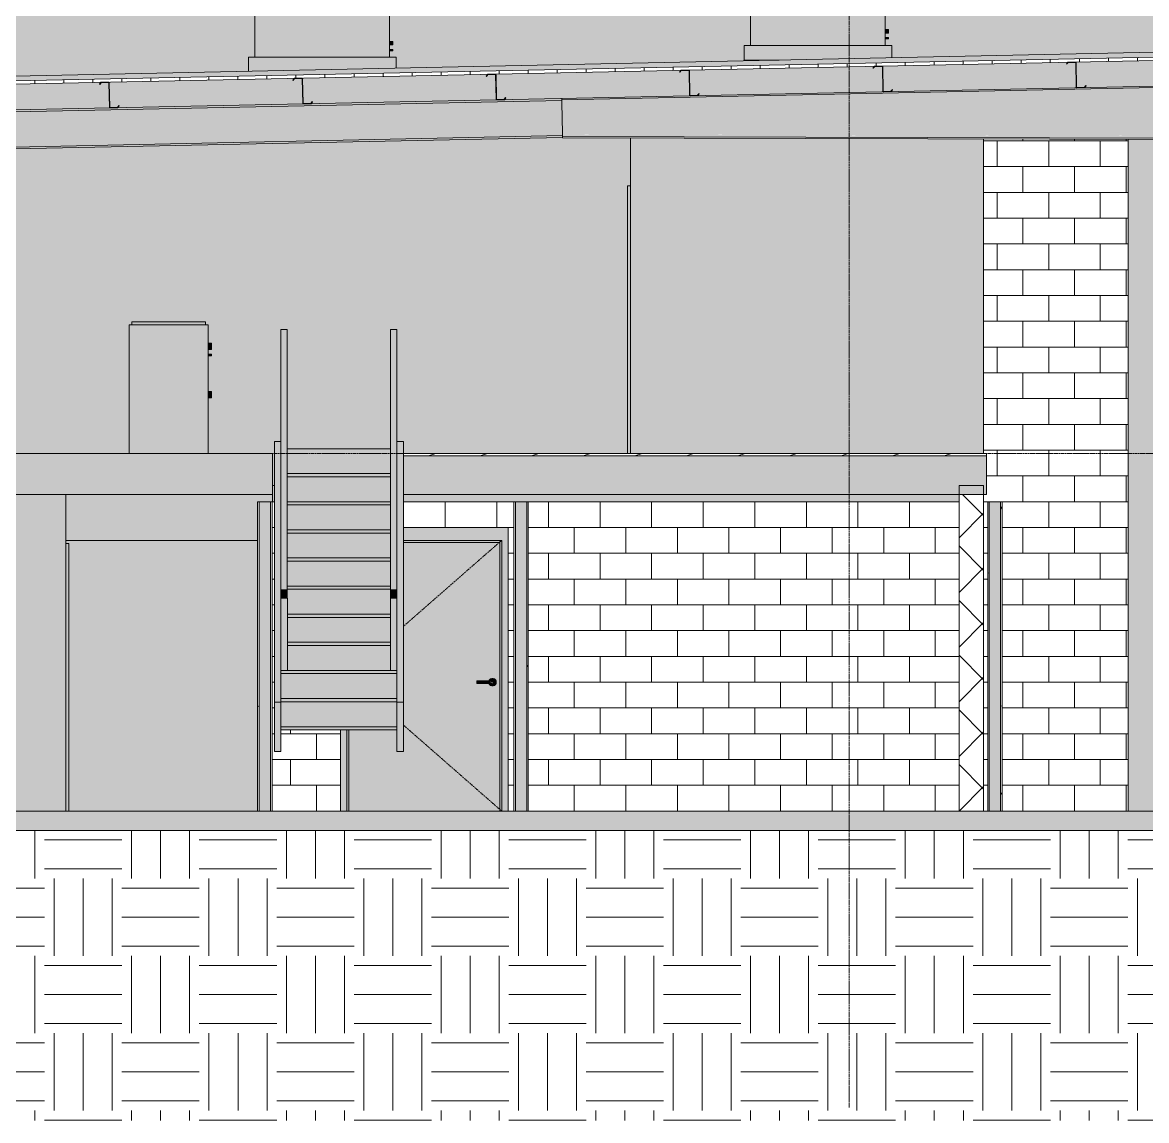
# Model space of a CAD drawing. Header units: inches. Extents: x 1352 to 6578, y -201 to 490.
# Drawn here: x 5283.8 to 5632.5, y -96 to 244.7 of the extents above; entities that cross this region are included whole.
import ezdxf

# ---------------------------------------------------------------- set-up
doc = ezdxf.new("R2010")
doc.units = ezdxf.units.IN
doc.header["$MEASUREMENT"] = 0
doc.linetypes.add('Dash 1_16_', pattern=[0.125, 0.0625, -0.0625])
doc.linetypes.add('Grid Line 1_2_', pattern=[0.875, 0.5, -0.125, 0.125, -0.125])
for name, color, linetype, lineweight in [('A-DOOR', 31, 'Continuous', 13), ('A-DOOR-FRAM', 31, 'Continuous', 13), ('A-FLOR', 192, 'Continuous', 9), ('A-FLOR-HRAL', 11, 'Continuous', 9), ('A-FLOR-LEVL', 51, 'Continuous', 9), ('A-FLOR-MCUT', 51, 'Continuous', 9), ('A-FLOR-PATT', 8, 'Continuous', 9), ('A-ROOF', 132, 'Continuous', 13), ('A-ROOF-PATT', 132, 'Continuous', 9), ('A-WALL', 113, 'Continuous', 13), ('A-WALL-PATT', 111, 'Continuous', 13), ('C-BLDG-PADS', 91, 'Continuous', 13), ('C-TOPO', 7, 'Continuous', 9), ('I-WALL', 2, 'Continuous', 13), ('M-EQPM', 50, 'Continuous', 9), ('S-BEAM', 12, 'Continuous', 13), ('S-GRID', 1, 'Continuous', 9), ('S-STRS', 31, 'Continuous', 9)]:
    doc.layers.add(name, color=color, linetype=linetype, lineweight=lineweight)
pattern_1 = [(0, (5530.637, 126), (30.72, 7.68), [1.267, -21.773, 1.267, -21.773, -122.88]), (0, (5530.637, 126), (30.72, 7.68), [-46.08, 1.267, -44.813, 1.267, -21.773, -53.76]), (0, (5530.637, 126), (30.72, 7.68), [-115.2, 1.267, -14.093, 1.267, -37.133]), (120, (5542.157, 129.84), (-22.01108, 22.7643), [1.267, -21.773, 1.267, -21.773, -122.88]), (120, (5542.157, 129.84), (-22.01108, 22.7643), [-46.08, 1.267, -44.813, 1.267, -21.773, -53.76]), (120, (5542.157, 129.84), (-22.01108, 22.7643), [-115.2, 1.267, -14.093, 1.267, -37.133]), (240, (5545.997, 145.2), (-8.70892, -30.4443), [1.267, -21.773, 1.267, -21.773, -122.88]), (240, (5545.997, 145.2), (-8.70892, -30.4443), [-46.08, 1.267, -44.813, 1.267, -21.773, -53.76]), (240, (5545.997, 145.2), (-8.70892, -30.4443), [-115.2, 1.267, -14.093, 1.267, -37.133])]

# ---------------------------------------------------------------- blocks, each defined once
blk = doc.blocks.new('Door-Passage-Single-Flush - 48_ x 84_-1396083-BUILDING SECTION - NORTH_SOUTH - LOOKING EAST AT MEZZANINE')
at = {"layer": 'A-DOOR', "lineweight": 9}
h = blk.add_hatch(color=254, dxfattribs=at)
h.paths.add_polyline_path([(-11189.77, 0), (-11189.77, 83.38), (-11219.65, 83.38), (-11219.65, 18.52), (-11221.65, 18.52), (-11221.65, 25.18), (-11236.52, 25.18), (-11236.52, 0), (-11206.83, 0)], flags=0)
h.paths.add_polyline_path([(-11192, 38.82), (-11192.35, 38.88), (-11192.59, 38.98), (-11192.9, 39.25), (-11193.02, 39.41), (-11193.13, 39.61), (-11196.82, 39.62), (-11196.82, 40.39), (-11193.1, 40.39), (-11193.02, 40.59), (-11192.84, 40.84), (-11192.59, 41.02), (-11192.31, 41.14), (-11192, 41.18), (-11191.69, 41.14), (-11191.41, 41.02), (-11191.16, 40.84), (-11190.98, 40.59), (-11190.86, 40.31), (-11190.82, 40), (-11190.86, 39.69), (-11190.98, 39.41), (-11191.16, 39.16), (-11191.41, 38.98), (-11191.69, 38.86)], flags=0)
for points in [[(-11192.69, 40), (-11192.7, 40.39), (-11196.82, 40.38), (-11196.82, 40), (-11193.18, 40)], [(-11193.17, 39.61), (-11192.69, 39.62), (-11192.69, 40), (-11196.82, 40), (-11196.82, 39.61), (-11193.18, 39.61)]]:
    blk.add_hatch(color=254, dxfattribs=at).paths.add_polyline_path(points, flags=0)
h = blk.add_hatch(color=254, dxfattribs=at)
h.paths.add_polyline_path([(-11192, 38.82), (-11191.69, 38.86), (-11191.41, 38.98), (-11191.1, 39.25), (-11190.98, 39.41), (-11190.86, 39.69), (-11190.82, 40), (-11190.86, 40.31), (-11190.98, 40.59), (-11191.16, 40.84), (-11191.41, 41.02), (-11191.69, 41.14), (-11192, 41.18), (-11192.35, 41.12), (-11192.59, 41.02), (-11192.84, 40.84), (-11193.02, 40.59), (-11193.09, 40.39), (-11192.62, 40.38), (-11192.35, 40.38), (-11192, 40.36), (-11191.8, 40.26), (-11191.76, 40.2), (-11191.76, 39.8), (-11191.93, 39.65), (-11192.11, 39.61), (-11192.44, 39.65), (-11192.88, 39.61), (-11193.1, 39.61), (-11193.02, 39.41), (-11192.84, 39.16), (-11192.59, 38.98), (-11192.31, 38.86)], flags=0)
h.paths.add_polyline_path([(-11192.69, 39.8), (-11192.63, 40), (-11192.69, 40.1), (-11192.69, 39.9)], flags=0)
h = blk.add_hatch(color=254, dxfattribs=at)
h.paths.add_polyline_path([(-11192.32, 40), (-11191.74, 40), (-11191.8, 40.26), (-11191.93, 40.35), (-11192.11, 40.39), (-11192.44, 40.35), (-11192.64, 40.34), (-11192.35, 40.03)], flags=0)
h.paths.add_polyline_path([(-11192.32, 40), (-11192.69, 40.34), (-11192.66, 40.1), (-11192.63, 40), (-11192.35, 40)], flags=0)
h = blk.add_hatch(color=254, dxfattribs=at)
h.paths.add_polyline_path([(-11192.1, 39.61), (-11191.8, 39.74), (-11191.75, 39.88), (-11191.77, 40), (-11192.35, 39.97), (-11192.62, 39.62), (-11192.35, 39.62), (-11192.1, 39.61)], flags=0)
h.paths.add_polyline_path([(-11192.69, 39.62), (-11192.35, 40), (-11192.63, 40), (-11192.69, 39.66)], flags=0)
at = {"layer": 'A-DOOR-FRAM', "lineweight": 9}
h = blk.add_hatch(color=254, dxfattribs=at)
h.paths.add_polyline_path([(-11189.15, 0), (-11187.15, 0), (-11187.15, 88), (-11219.65, 88), (-11219.65, 84), (-11189.15, 84), (-11189.15, 14.97)], flags=0)
h.paths.add_polyline_path([(-11239.15, 0), (-11237.15, 0), (-11237.15, 25.18), (-11239.15, 25.18), (-11239.15, 14.97)], flags=0)
h = blk.add_hatch(color=254, dxfattribs=at)
h.paths.add_polyline_path([(-11189.77, 0), (-11189.15, 0), (-11189.15, 84), (-11219.65, 84), (-11219.65, 83.38), (-11189.77, 83.38), (-11189.77, 14.97)], flags=0)
h.paths.add_polyline_path([(-11237.15, 0), (-11236.52, 0), (-11236.52, 25.18), (-11237.15, 25.18), (-11237.15, 14.97)], flags=0)
at = {"layer": 'A-DOOR', "color": 8, "linetype": 'Dash 1_16_', "lineweight": 9}
for p, q in [((-11189.15, 84), (-11219.65, 57.31)), ((-11219.65, 26.69), (-11189.15, 0))]:
    blk.add_line(p, q, dxfattribs=at)
at = {"layer": 'A-DOOR', "color": 8, "lineweight": 9}
for p, q in [((-11192.69, 40.39), (-11196.82, 40.39)), ((-11196.82, 40), (-11196.82, 40.39)), ((-11196.82, 39.61), (-11196.82, 40)), ((-11196.82, 39.61), (-11192.69, 39.61))]:
    blk.add_line(p, q, dxfattribs=at)
at = {"layer": 'A-DOOR', "color": 8, "lineweight": 9, "flags": 128}
for points in [[(-11192.1, 40.39), (-11192.1, 40.39), (-11192.1, 40.39), (-11192.1, 40.39), (-11192.11, 40.39), (-11192.11, 40.39), (-11192.12, 40.39), (-11192.12, 40.39), (-11192.13, 40.39), (-11192.14, 40.39), (-11192.15, 40.39), (-11192.15, 40.39), (-11192.17, 40.39), (-11192.18, 40.39), (-11192.19, 40.39), (-11192.2, 40.39), (-11192.22, 40.39), (-11192.23, 40.39), (-11192.25, 40.39), (-11192.26, 40.39), (-11192.28, 40.39), (-11192.29, 40.39), (-11192.31, 40.39), (-11192.33, 40.39), (-11192.35, 40.39), (-11192.37, 40.39), (-11192.39, 40.39), (-11192.41, 40.39), (-11192.43, 40.39), (-11192.45, 40.39), (-11192.48, 40.39), (-11192.5, 40.39), (-11192.52, 40.39), (-11192.54, 40.39), (-11192.57, 40.39), (-11192.59, 40.39), (-11192.61, 40.39), (-11192.64, 40.39), (-11192.66, 40.39), (-11192.68, 40.39), (-11192.69, 40.39)], [(-11192.69, 39.61), (-11192.67, 39.61), (-11192.64, 39.61), (-11192.62, 39.61), (-11192.59, 39.61), (-11192.57, 39.61), (-11192.55, 39.61), (-11192.53, 39.61), (-11192.5, 39.61), (-11192.48, 39.61), (-11192.46, 39.61), (-11192.44, 39.61), (-11192.42, 39.61), (-11192.4, 39.61), (-11192.38, 39.61), (-11192.36, 39.61), (-11192.34, 39.61), (-11192.32, 39.61), (-11192.3, 39.61), (-11192.28, 39.61), (-11192.27, 39.61), (-11192.25, 39.61), (-11192.23, 39.61), (-11192.22, 39.61), (-11192.21, 39.61), (-11192.19, 39.61), (-11192.18, 39.61), (-11192.17, 39.61), (-11192.16, 39.61), (-11192.15, 39.61), (-11192.14, 39.61), (-11192.13, 39.61), (-11192.12, 39.61), (-11192.12, 39.61), (-11192.11, 39.61), (-11192.11, 39.61), (-11192.1, 39.61), (-11192.1, 39.61), (-11192.1, 39.61), (-11192.1, 39.61)]]:
    blk.add_lwpolyline(points, dxfattribs=at)
at = {"layer": 'A-DOOR', "color": 8, "lineweight": 9}
for centre, radius, start, end in [((-11192, 40), 1.18, 360, 160.3657), ((-11192, 40), 1.18, 199.5633, 360), ((-11192.1, 40), 0.394, 75, 90), ((-11192.1, 40), 0.394, 270, 285), ((-11192.1, 40), 0.394, 0, 30), ((-11192.1, 40), 0.394, 330, 0)]:
    blk.add_arc(centre, radius, start, end, dxfattribs=at)
at = {"layer": 'A-DOOR-FRAM', "color": 8, "lineweight": 9}
for p, q in [((-11219.65, 84), (-11189.15, 84)), ((-11189.15, 84), (-11189.15, 0)), ((-11219.65, 83.38), (-11189.77, 83.38)), ((-11189.77, 83.38), (-11189.77, 0)), ((-11237.15, 0), (-11237.15, 25.18)), ((-11236.52, 0), (-11236.52, 25.18))]:
    blk.add_line(p, q, dxfattribs=at)
blk = doc.blocks.new('Single-Flush - 30_ x 80_-1225038-BUILDING SECTION - NORTH_SOUTH - LOOKING EAST AT MEZZANINE')
at = {"layer": 'A-DOOR-FRAM', "lineweight": 9}
blk.add_hatch(color=254, dxfattribs=at).paths.add_polyline_path([(-11149.15, 111), (-11149.15, 194), (-11150.15, 194), (-11150.15, 111)], flags=0)
at = {"layer": 'A-DOOR-FRAM', "color": 8, "lineweight": 9}
for p, q in [((-11150.15, 111), (-11150.15, 194)), ((-11150.15, 194), (-11149.15, 194))]:
    blk.add_line(p, q, dxfattribs=at)
blk = doc.blocks.new('Walls 1 - Walls 1-1277454-BUILDING SECTION - NORTH_SOUTH - LOOKING EAST AT MEZZANINE')
at = {"layer": 'A-ROOF', "lineweight": 9}
h = blk.add_hatch(color=254, dxfattribs=at)
h.paths.add_polyline_path([(-11323.4, 0), (-11264.9, 0), (-11264.9, 84), (-11324.4, 84), (-11324.4, 83), (-11323.4, 83), (-11323.4, 14.97)], flags=0)
h.paths.add_polyline_path([(-11259.65, 96), (-11259.65, 101), (-11260.27, 101), (-11260.27, 96)], flags=0)
blk = doc.blocks.new('Z-Girder - Z-Girder-1581831-BUILDING SECTION - NORTH_SOUTH - LOOKING EAST AT MEZZANINE')
at = {"layer": 'S-BEAM', "lineweight": 9}
for p, q in [((-11433.42, 223.66), (-11433.89, 223.08)), ((-11433.81, 223.01), (-11433.37, 223.55)), ((-11431.05, 223.71), (-11433.42, 223.66)), ((-11433.37, 223.55), (-11431.05, 223.6)), ((-11430.97, 223.53), (-11430.81, 215.88)), ((-11430.7, 215.91), (-11430.86, 223.53)), ((-11433.89, 223.08), (-11433.81, 223.01)), ((-11427.87, 216.42), (-11428.31, 215.88)), ((-11428.26, 215.77), (-11427.79, 216.35)), ((-11427.79, 216.35), (-11427.87, 216.42)), ((-11430.64, 215.72), (-11428.26, 215.77)), ((-11428.31, 215.88), (-11430.63, 215.83))]:
    blk.add_line(p, q, dxfattribs=at)
for centre, radius, start, end in [((-11431.05, 223.52), 0.188, 1.1935, 91.1935), ((-11431.05, 223.52), 0.0782, 1.1935, 89.0708), ((-11430.63, 215.91), 0.188, 186.796, 265.2577), ((-11430.63, 215.91), 0.0782, 181.1935, 268.1511)]:
    blk.add_arc(centre, radius, start, end, dxfattribs=at)
blk = doc.blocks.new('Z-Girder - Z-Girder-1492842-BUILDING SECTION - NORTH_SOUTH - LOOKING EAST AT MEZZANINE')
at = {"layer": 'S-BEAM', "lineweight": 9}
for p, q in [((-11013.51, 232.41), (-11013.98, 231.83)), ((-11013.98, 231.83), (-11013.9, 231.76)), ((-11013.9, 231.76), (-11013.46, 232.3)), ((-11011.15, 232.46), (-11013.51, 232.41)), ((-11013.46, 232.3), (-11011.14, 232.35)), ((-11011.06, 232.27), (-11010.9, 224.63)), ((-11010.8, 224.65), (-11010.95, 232.28)), ((-11010.73, 224.47), (-11008.35, 224.52)), ((-11008.4, 224.63), (-11010.72, 224.58)), ((-11007.96, 225.17), (-11008.4, 224.63)), ((-11008.35, 224.52), (-11007.88, 225.1)), ((-11007.88, 225.1), (-11007.96, 225.17))]:
    blk.add_line(p, q, dxfattribs=at)
for centre, radius, start, end in [((-11011.14, 232.27), 0.188, 1.1935, 91.1935), ((-11011.14, 232.27), 0.0782, 1.1935, 89.0708), ((-11010.72, 224.65), 0.188, 186.796, 265.2577), ((-11010.72, 224.65), 0.0782, 181.1935, 268.1511)]:
    blk.add_arc(centre, radius, start, end, dxfattribs=at)
blk = doc.blocks.new('Gas Fired Furnace - Direct Vent - 38000 BTUH-1351617-BUILDING SECTION - NORTH_SOUTH - LOOKING EAST AT MEZZANINE')
at = {"layer": 'M-EQPM'}
for points in [[(-11304.7, 111), (-11280.2, 111), (-11280.2, 150.87), (-11304.7, 150.87), (-11304.7, 115.09)], [(-11303.89, 150.87), (-11281.01, 150.87), (-11281.01, 151.87), (-11303.89, 151.87)], [(-11279.24, 144.25), (-11279.2, 144.25), (-11279.24, 145.25), (-11280.2, 145.22), (-11280.2, 144.25)], [(-11279.2, 143.25), (-11279.24, 144.25), (-11280.2, 144.25), (-11280.2, 143.25), (-11279.24, 143.25)], [(-11279.24, 141.5), (-11279.2, 141.5), (-11279.24, 141.75), (-11280.2, 141.72), (-11280.2, 141.5)], [(-11279.24, 141.25), (-11279.2, 141.28), (-11279.24, 141.5), (-11280.2, 141.5), (-11280.2, 141.25)], [(-11279.24, 129.25), (-11279.2, 129.25), (-11279.24, 130.25), (-11280.2, 130.22), (-11280.2, 129.25)], [(-11279.24, 128.25), (-11279.2, 128.28), (-11279.24, 129.25), (-11280.2, 129.25), (-11280.2, 128.25)]]:
    blk.add_hatch(color=8, dxfattribs=at).paths.add_polyline_path(points, flags=0)
at = {"layer": 'M-EQPM', "color": 8}
for p, q in [((-11304.7, 150.87), (-11280.2, 150.87)), ((-11304.7, 111), (-11304.7, 150.87)), ((-11303.89, 151.87), (-11281.01, 151.87)), ((-11303.89, 150.87), (-11303.89, 151.87)), ((-11281.01, 150.87), (-11281.01, 151.87)), ((-11280.2, 111), (-11280.2, 150.87)), ((-11279.2, 145.25), (-11280.2, 145.25)), ((-11280.2, 143.25), (-11279.2, 143.25)), ((-11279.2, 145.25), (-11279.2, 144.25)), ((-11279.2, 144.25), (-11279.2, 143.25)), ((-11279.2, 141.75), (-11280.2, 141.75)), ((-11280.2, 141.25), (-11279.2, 141.25)), ((-11279.2, 141.75), (-11279.2, 141.5)), ((-11279.2, 141.5), (-11279.2, 141.25)), ((-11279.2, 130.25), (-11280.2, 130.25)), ((-11279.2, 130.25), (-11279.2, 129.25)), ((-11279.2, 129.25), (-11279.2, 128.25)), ((-11280.2, 128.25), (-11279.2, 128.25))]:
    blk.add_line(p, q, dxfattribs=at)
blk = doc.blocks.new('Condensing Unit - Air Cooled - DX - 6-10 Tons - 6 Tons-1352867-BUILDING SECTION - NORTH_SOUTH - LOOKING EAST AT MEZZANINE')
at = {"layer": 'M-EQPM'}
for points in [[(-11265.68, 233.92), (-11223.9, 233.92), (-11223.9, 263.33), (-11265.68, 263.33), (-11265.68, 236.71)], [(-11259.93, 263.33), (-11251.75, 263.33), (-11251.75, 263.69), (-11262.69, 263.69), (-11262.69, 263.33), (-11261.28, 263.33)], [(-11244.29, 263.33), (-11240.81, 263.33), (-11240.81, 263.69), (-11251.75, 263.69), (-11251.75, 263.33), (-11245.29, 263.33)], [(-11240.81, 263.33), (-11237.83, 263.33), (-11237.83, 263.69), (-11240.81, 263.69), (-11240.81, 263.45)], [(-11229.65, 263.33), (-11226.89, 263.33), (-11226.89, 263.69), (-11237.83, 263.69), (-11237.83, 263.33), (-11231.36, 263.33)], [(-11222.9, 238.31), (-11222.9, 238.87), (-11223.9, 238.85), (-11223.9, 238.31)], [(-11223.9, 237.75), (-11222.9, 237.77), (-11222.9, 238.31), (-11223.9, 238.31), (-11223.9, 237.77)], [(-11267.68, 229.62), (-11221.9, 230.57), (-11221.9, 233.92), (-11267.68, 233.92)], [(-11223.9, 236.14), (-11222.9, 236.14), (-11222.9, 236.32), (-11223.9, 236.3), (-11223.9, 236.19)], [(-11222.9, 235.96), (-11222.9, 236.14), (-11223.9, 236.14), (-11223.9, 235.96)]]:
    blk.add_hatch(color=8, dxfattribs=at).paths.add_polyline_path(points, flags=0)
at = {"layer": 'M-EQPM', "color": 8}
for p, q in [((-11265.68, 263.33), (-11265.68, 233.92)), ((-11223.9, 263.33), (-11265.68, 263.33)), ((-11262.75, 263.69), (-11262.75, 263.33)), ((-11262.69, 263.69), (-11251.75, 263.69)), ((-11251.75, 263.69), (-11240.81, 263.69)), ((-11240.83, 263.69), (-11237.83, 263.69)), ((-11240.75, 263.33), (-11240.75, 263.69)), ((-11237.83, 263.69), (-11226.89, 263.69)), ((-11226.83, 263.33), (-11226.83, 263.69)), ((-11223.9, 233.92), (-11223.9, 263.33)), ((-11222.9, 238.87), (-11223.9, 238.87)), ((-11223.9, 237.75), (-11222.9, 237.75)), ((-11222.9, 238.87), (-11222.9, 238.31)), ((-11222.9, 238.31), (-11222.9, 237.75)), ((-11267.68, 233.92), (-11221.9, 233.92)), ((-11267.68, 229.62), (-11267.68, 233.92)), ((-11222.9, 236.33), (-11223.9, 236.33)), ((-11223.9, 235.95), (-11222.9, 235.95)), ((-11222.9, 236.32), (-11222.9, 236.14)), ((-11222.9, 236.14), (-11222.9, 235.96)), ((-11221.9, 230.57), (-11221.9, 233.92))]:
    blk.add_line(p, q, dxfattribs=at)
blk = doc.blocks.new('Condensing Unit - Air Cooled - DX - 6-10 Tons - 6 Tons-V16-BUILDING SECTION - NORTH_SOUTH - LOOKING EAST AT MEZZANINE')
at = {"layer": 'M-EQPM'}
for points in [[(-11070.15, 237.63), (-11070.15, 267.04), (-11111.93, 267.04), (-11111.93, 237.63), (-11090.98, 237.63)], [(-11098, 267.04), (-11098, 267.4), (-11108.94, 267.4), (-11108.94, 267.04), (-11100.29, 267.04)], [(-11089.82, 267.04), (-11087.06, 267.04), (-11087.06, 267.4), (-11098, 267.4), (-11098, 267.04), (-11090.54, 267.04)], [(-11084.07, 267.04), (-11084.07, 267.4), (-11087.06, 267.4), (-11087.06, 267.04), (-11086.36, 267.04)], [(-11084.07, 267.04), (-11073.13, 267.04), (-11073.13, 267.4), (-11084.07, 267.4)], [(-11069.15, 242.03), (-11069.15, 242.59), (-11070.15, 242.57), (-11070.15, 242.03)], [(-11070.15, 241.46), (-11069.15, 241.48), (-11069.15, 242.03), (-11070.15, 242.03), (-11070.15, 241.48)], [(-11113.93, 233.04), (-11103.11, 233.04), (-11068.15, 233.77), (-11068.15, 237.63), (-11113.93, 237.63), (-11113.93, 236.71)], [(-11069.15, 239.85), (-11069.15, 240.03), (-11070.15, 240.02), (-11070.15, 239.85)], [(-11069.15, 239.67), (-11069.15, 239.85), (-11070.15, 239.85), (-11070.15, 239.67)]]:
    blk.add_hatch(color=8, dxfattribs=at).paths.add_polyline_path(points, flags=0)
at = {"layer": 'M-EQPM', "color": 8}
for p, q in [((-11111.93, 267.04), (-11111.93, 237.63)), ((-11070.15, 267.04), (-11111.93, 267.04)), ((-11109, 267.4), (-11109, 267.04)), ((-11108.94, 267.4), (-11098, 267.4)), ((-11098, 267.4), (-11087.06, 267.4)), ((-11087.08, 267.4), (-11084.07, 267.4)), ((-11087, 267.04), (-11087, 267.4)), ((-11084.07, 267.4), (-11073.13, 267.4)), ((-11073.07, 267.04), (-11073.07, 267.4)), ((-11070.15, 237.63), (-11070.15, 267.04)), ((-11069.15, 242.59), (-11070.15, 242.59)), ((-11070.15, 241.46), (-11069.15, 241.46)), ((-11069.15, 242.59), (-11069.15, 242.03)), ((-11069.15, 242.03), (-11069.15, 241.46)), ((-11113.93, 237.63), (-11068.15, 237.63)), ((-11113.93, 233.04), (-11113.93, 237.63)), ((-11069.15, 240.04), (-11070.15, 240.04)), ((-11070.15, 239.67), (-11069.15, 239.67)), ((-11069.15, 240.03), (-11069.15, 239.85)), ((-11069.15, 239.85), (-11069.15, 239.67)), ((-11068.15, 233.77), (-11068.15, 237.63)), ((-11103.11, 233.04), (-11113.93, 233.04))]:
    blk.add_line(p, q, dxfattribs=at)
blk = doc.blocks.new('Railing - 2_-1242820-BUILDING SECTION - NORTH_SOUTH - LOOKING EAST AT MEZZANINE')
at = {"layer": 'A-FLOR-HRAL'}
blk.add_hatch(color=8, dxfattribs=at).paths.add_polyline_path([(-11223.65, 43.64), (-11221.65, 43.64), (-11221.65, 66.07), (-11223.65, 66.07), (-11223.65, 49.66)], flags=0)
at = {"layer": 'A-FLOR-HRAL', "color": 8}
for p, q in [((-11223.65, 66.07), (-11223.65, 43.64)), ((-11221.65, 47.23), (-11221.65, 66.07))]:
    blk.add_line(p, q, dxfattribs=at)
blk = doc.blocks.new('Railing - Railing-1377785-BUILDING SECTION - NORTH_SOUTH - LOOKING EAST AT MEZZANINE')
at = {"layer": 'A-FLOR-HRAL'}
for color, points in [(8, [(-11223.65, 68.63), (-11221.65, 68.63), (-11221.65, 149.45), (-11223.65, 149.45), (-11223.65, 68.82)]), (256, [(-11221.65, 66.07), (-11221.65, 68.63), (-11223.65, 68.63), (-11223.65, 66.07)])]:
    blk.add_hatch(color=color, dxfattribs=at).paths.add_polyline_path(points, flags=0)
at = {"layer": 'A-FLOR-HRAL', "color": 8}
for p, q in [((-11223.65, 149.45), (-11221.65, 149.45)), ((-11223.65, 68.63), (-11223.65, 149.45)), ((-11221.65, 149.45), (-11221.65, 68.63))]:
    blk.add_line(p, q, dxfattribs=at)
at = {"layer": 'A-FLOR-HRAL'}
for p, q in [((-11223.65, 68.63), (-11223.65, 66.07)), ((-11221.65, 68.63), (-11223.65, 68.63)), ((-11221.65, 66.07), (-11221.65, 68.63)), ((-11223.65, 66.07), (-11221.65, 66.07))]:
    blk.add_line(p, q, dxfattribs=at)
blk.add_blockref('Railing - 2_-1242820-BUILDING SECTION - NORTH_SOUTH - LOOKING EAST AT MEZZANINE', (0, 0))
blk = doc.blocks.new('Railing - Railing-1377789-BUILDING SECTION - NORTH_SOUTH - LOOKING EAST AT MEZZANINE')
at = {"layer": 'A-FLOR-HRAL'}
for color, points in [(8, [(-11257.65, 68.63), (-11255.65, 68.63), (-11255.65, 149.45), (-11257.65, 149.45), (-11257.65, 68.82)]), (256, [(-11257.65, 66.07), (-11255.65, 66.07), (-11255.65, 68.63), (-11257.65, 68.63)])]:
    blk.add_hatch(color=color, dxfattribs=at).paths.add_polyline_path(points, flags=0)
at = {"layer": 'A-FLOR-HRAL', "color": 8}
for p, q in [((-11257.65, 149.45), (-11255.65, 149.45)), ((-11257.65, 68.63), (-11257.65, 149.45)), ((-11255.65, 149.45), (-11255.65, 68.63))]:
    blk.add_line(p, q, dxfattribs=at)
at = {"layer": 'A-FLOR-HRAL'}
for p, q in [((-11257.65, 68.63), (-11257.65, 66.07)), ((-11255.65, 68.63), (-11257.65, 68.63)), ((-11255.65, 66.07), (-11255.65, 68.63)), ((-11257.65, 66.07), (-11255.65, 66.07))]:
    blk.add_line(p, q, dxfattribs=at)
at = {"extrusion": (0, 0, -1), "zscale": -1}
blk.add_blockref('Railing - 2_-1242820-BUILDING SECTION - NORTH_SOUTH - LOOKING EAST AT MEZZANINE', (22479.29, 0), dxfattribs=at)
blk = doc.blocks.new('Single-Flush - 34_ x 80_-1461419-BUILDING SECTION - NORTH_SOUTH - LOOKING EAST AT MEZZANINE')
at = {"layer": 'A-DOOR-FRAM', "lineweight": 9}
blk.add_hatch(color=8, dxfattribs=at).paths.add_polyline_path([(-11323.4, 0), (-11323.4, 83), (-11324.4, 83), (-11324.4, 0)], flags=0)
at = {"layer": 'A-DOOR-FRAM', "color": 8, "lineweight": 9}
for p, q in [((-11324.4, 83), (-11323.4, 83)), ((-11323.4, 83), (-11323.4, 0))]:
    blk.add_line(p, q, dxfattribs=at)
blk = doc.blocks.new('W-Wide Flange - GIRDER - T_B_D_ - 2-1379053-BUILDING SECTION - NORTH_SOUTH - LOOKING EAST AT MEZZANINE')
at = {"layer": 'S-BEAM', "lineweight": 9}
for points in [[(-11411.52, 215.54), (-11170.52, 220.56), (-11170.53, 221.14), (-11411.53, 216.12), (-11411.53, 216.06)], [(-11411.5, 214.74), (-11170.5, 219.76), (-11170.53, 220.56), (-11411.52, 215.51), (-11411.5, 214.8)], [(-11411.3, 205.39), (-11170.31, 210.42), (-11170.52, 219.76), (-11411.5, 214.74), (-11411.39, 209.24)], [(-11411.29, 204.59), (-11170.29, 209.64), (-11170.31, 210.42), (-11411.3, 205.39), (-11411.29, 204.62)], [(-11411.28, 204.02), (-11170.28, 209.04), (-11170.31, 209.62), (-11411.29, 204.59), (-11411.29, 204.54)]]:
    blk.add_hatch(color=254, dxfattribs=at).paths.add_polyline_path(points, flags=0)
at = {"layer": 'S-BEAM', "color": 8, "lineweight": 9}
for p, q in [((-11170.52, 220.56), (-11411.52, 215.54)), ((-11170.53, 221.14), (-11170.52, 220.56)), ((-11170.52, 220.56), (-11170.5, 219.76)), ((-11170.5, 219.76), (-11170.31, 210.42)), ((-11411.53, 216.06), (-11411.53, 216.12)), ((-11411.3, 205.39), (-11411.5, 214.68)), ((-11411.29, 204.59), (-11170.29, 209.62)), ((-11170.31, 210.42), (-11170.29, 209.62)), ((-11170.29, 209.62), (-11170.28, 209.04)), ((-11170.28, 209.04), (-11411.28, 204.02)), ((-11411.29, 204.59), (-11411.3, 205.39)), ((-11411.29, 204.54), (-11411.29, 204.59))]:
    blk.add_line(p, q, dxfattribs=at)

msp = doc.modelspace()

# ---------------------------------------------------------------- hatches: boundary and pattern name
at = {"layer": 'A-FLOR'}
for color, points in [(252, [(5298.92252, 98.25), (5361.33268, 98.25), (5361.33268, 111), (5201.33268, 111), (5201.33268, 98.25), (5297.20768, 98.25)]), (8, [(5476.95768, 98.25), (5582.87486, 98.25), (5582.87486, 110.25), (5401.95768, 110.25), (5401.95768, 98.25), (5472.70052, 98.25)])]:
    msp.add_hatch(color=color, dxfattribs=at).paths.add_polyline_path(points, flags=0)
at = {"layer": 'A-FLOR-PATT'}
h = msp.add_hatch(dxfattribs=at)
h.set_pattern_fill('FP_25', color=256, style=0, pattern_type=2)
h.set_pattern_definition([(216.87, (5537.034, 141.994), (47.98094, 31.987086), [7.997, -71.971]), (206.565, (5546.63, 137.196), (-15.9937, -15.99413), [17.881, -17.881]), (198.435, (5546.63, 129.199), (-31.98674, -15.99388), [10.115, -40.461])])
h.paths.add_polyline_path([(5573.09924, 110.25), (5582.87486, 110.25), (5582.87486, 111), (5401.95768, 111), (5401.95768, 110.25), (5569.51672, 110.25)], flags=0)
at = {"layer": 'A-ROOF', "lineweight": 9}
msp.add_hatch(color=254, dxfattribs=at).paths.add_polyline_path([(4850.95768, 217.63747), (5814.45768, 237.71039), (5814.45768, 239.21072), (4850.95768, 219.1378)], flags=0)
at = {"layer": 'A-ROOF-PATT'}
h = msp.add_hatch(dxfattribs=at)
h.set_pattern_fill('FP_22', color=8, style=0, pattern_type=2)
h.set_pattern_definition([(0, (5530.637, 126), (0, 9), []), (90, (5530.637, 126), (-9, 6e-16), [])])
h.paths.add_polyline_path([(4850.95768, 216.63726), (5814.45768, 236.71017), (5814.45768, 237.71039), (4850.95768, 217.63747)], flags=0)
h = msp.add_hatch(dxfattribs=at)
h.set_pattern_fill('FP_23', color=8, style=0, pattern_type=2)
h.set_pattern_definition([(161.57, (5531.1171, 126.48), (-3.8399538, -1.54e-05), [0, -27.322, 3.034, 0]), (18.43, (5530.1571, 126.48), (-3.8399538, 1.54e-05), [0, -27.322, 3.034, 0]), (108.43, (5531.1171, 126.48), (1.919622, -9.6005246), [9.106, -21.25]), (71.57, (5530.1571, 126.48), (1.919622, 9.6005246), [9.106, -21.25])])
h.paths.add_polyline_path([(4850.95768, 208.63552), (5814.45768, 228.70844), (5814.45768, 236.71017), (4850.95768, 216.63726), (4850.95768, 208.65115)], flags=0)
at = {"layer": 'A-WALL-PATT', "lineweight": 9}
h = msp.add_hatch(dxfattribs=at)
h.set_pattern_fill('FP_26', color=9, style=0, pattern_type=2)
h.set_pattern_definition([(0, (4847.458, 0), (0, 8), []), (90, (4847.458, 0), (-8, 8), [8, -8])])
h.paths.add_polyline_path([(4893.44052, 0), (5200.70768, 0), (5200.70768, 111), (5244.90253, 111), (5244.90253, 150.875), (5245.71503, 150.875), (5245.71503, 151.875), (5268.59003, 151.875), (5268.59003, 150.875), (5269.40253, 150.875), (5269.40253, 145.25), (5270.40253, 145.21593), (5270.40253, 143.25), (5269.40253, 143.25), (5269.40253, 141.75), (5270.40253, 141.71651), (5270.40253, 141.25), (5269.40253, 141.25), (5269.40253, 130.25), (5270.40253, 130.21593), (5270.40253, 128.25), (5269.40253, 128.25), (5269.40253, 111), (5316.90253, 111), (5316.90253, 150.875), (5317.71503, 150.875), (5317.71503, 151.875), (5340.59003, 151.875), (5340.59003, 150.875), (5341.40253, 150.875), (5341.40253, 145.25), (5342.40253, 145.21593), (5342.36702, 143.25), (5341.40253, 143.25), (5341.40253, 141.75), (5342.40253, 141.71651), (5342.36702, 141.25), (5341.40253, 141.25), (5341.40253, 130.25), (5342.40253, 130.21593), (5342.36702, 128.25), (5341.40253, 128.25), (5341.40253, 111), (5361.33268, 111), (5361.33268, 101), (5361.95768, 101), (5361.95768, 114.66399), (5363.95768, 114.66399), (5363.95768, 149.45455), (5365.95768, 149.45455), (5365.95768, 112.45455), (5397.95768, 112.45455), (5397.95768, 149.45455), (5399.95768, 149.45455), (5399.95768, 114.66399), (5401.95768, 114.66399), (5401.95768, 111), (5471.45768, 111), (5471.45768, 194), (5472.45768, 194), (5472.45768, 208.86889), (5451.32582, 208.92179), (5451.31792, 209.0404), (5210.32673, 204.01975), (5210.29933, 203.95911), (4871.48203, 188.83998), (4871.18814, 202.94629), (4871.18814, 0)], flags=0)
h.paths.add_polyline_path([(5794.22721, 228.28697), (5803.58268, 228.28697), (5803.55645, 228.48133), (5794.7858, 228.29861)], flags=0)
h.paths.add_polyline_path([(5626.82489, 0), (5640.70768, 0), (5640.70768, 83), (5641.70768, 83), (5641.70768, 96), (5794.22721, 96), (5794.1845, 228.28608), (5793.78549, 228.27777), (5794.1845, 208.06346), (5626.82489, 208.48244), (5626.82489, 14.96594)], flags=0)
h.paths.add_polyline_path([(5827.19884, 0), (5978.60867, 0), (5978.59522, 264), (5551.45768, 264), (5551.45768, 242.58785), (5552.45768, 242.56869), (5552.45768, 241.46285), (5551.45768, 241.46285), (5551.45768, 240.03459), (5552.45768, 240.01586), (5552.45768, 239.67237), (5551.45768, 239.67237), (5551.45768, 237.63489), (5553.45768, 237.63489), (5553.45768, 233.77322), (5814.45768, 239.21072), (5814.45768, 0), (5820.25652, 0)], flags=0)
h.paths.add_polyline_path([(4850.95768, 0), (4850.95768, 219.1378), (5200.14125, 226.41246), (5200.14125, 230.95696), (5202.14125, 230.95696), (5202.14125, 260.36696), (5205.12859, 260.36696), (5205.12859, 260.72696), (5240.93516, 260.72696), (5240.93516, 260.36696), (5243.9225, 260.36696), (5243.9225, 235.90993), (5244.9225, 235.89076), (5244.9225, 234.78493), (5243.9225, 234.78493), (5243.9225, 233.35667), (5244.9225, 233.33794), (5244.9225, 232.99445), (5243.9225, 232.99445), (5243.9225, 230.95696), (5245.9225, 230.95696), (5245.9225, 227.36623), (5353.9225, 229.61623), (5353.9225, 233.92065), (5355.9225, 233.92065), (5355.9225, 263.33065), (5358.90984, 263.33065), (5358.90984, 263.69065), (5394.71641, 263.69065), (5394.71641, 263.33065), (5397.70375, 263.33065), (5397.70375, 238.87362), (5398.70375, 238.85446), (5398.70375, 237.74862), (5397.70375, 237.74862), (5397.70375, 236.32036), (5398.70375, 236.30163), (5398.70375, 235.95814), (5397.70375, 235.95814), (5397.70375, 233.92065), (5399.70375, 233.92065), (5399.70375, 230.57001), (5518.49775, 233.04489), (5507.67643, 233.04489), (5507.67643, 237.63489), (5509.67643, 237.63489), (5509.67643, 264), (4847.45768, 264), (4847.45768, 102), (4849.45768, 102), (4849.45768, 90), (4847.45768, 90), (4847.45768, 0), (4849.99602, 0)], flags=0)
h.paths.add_polyline_path([(5298.92252, 84), (5356.70768, 84), (5356.70768, 96), (5361.33268, 96), (5361.33268, 98.25), (5297.20768, 98.25), (5297.20768, 84)], flags=0)
h.paths.add_polyline_path([(5436.20768, 96), (5574.32489, 96), (5574.32489, 98.25), (5401.95768, 98.22494), (5401.95768, 96), (5434.45768, 96)], flags=0)
h.paths.add_polyline_path([(4861.83268, 208.84906), (4871.0649, 208.86208), (4871.06089, 209.05434), (4861.83268, 208.86208)], flags=0)
h.paths.add_polyline_path([(4871.08302, 209.0548), (5210.07594, 216.05776), (5210.0747, 216.11713), (4871.71827, 209.06803)], flags=0)
h = msp.add_hatch(dxfattribs=at)
h.set_pattern_fill('FP_20', color=9, style=0, pattern_type=2)
h.set_pattern_definition([(0, (5578.137, 0), (0, 8), []), (90, (5578.137, 0), (-8, 8), [8, -8])])
h.paths.add_polyline_path([(5626.82489, 0), (5626.82489, 208.48244), (5581.94989, 208.59478), (5581.94989, 111), (5582.87486, 111), (5582.87486, 98.25), (5581.94989, 98.25), (5581.94989, 0), (5583.20768, 0), (5583.20768, 96), (5587.70768, 96), (5587.70768, 0)], flags=0)
h = msp.add_hatch(dxfattribs=at)
h.set_pattern_fill('FP_17', color=8, style=0, pattern_type=2)
h.set_pattern_definition([(45, (5530.637, 126), (-8.4853, 8.4853), []), (135, (5530.637, 126), (-8.4853, -8.4853), [])])
h.paths.add_polyline_path([(5574.32489, 0), (5581.94989, 0), (5581.94989, 98.25), (5574.32489, 98.25), (5574.32489, 14.96594)], flags=0)
h = msp.add_hatch(dxfattribs=at)
h.set_pattern_fill('FP_16', color=8, style=0, pattern_type=2)
h.set_pattern_definition(pattern_1)
h.paths.add_polyline_path([(5357.20768, 0), (5357.20768, 96), (5356.70768, 96), (5356.70768, 0)], flags=0)
h = msp.add_hatch(dxfattribs=at)
h.set_pattern_fill('FP_18', color=9, style=0, pattern_type=2)
h.set_pattern_definition([(0, (5358.958, 0), (0, 8), []), (90, (5358.958, 0), (-8, 8), [8, -8])])
h.paths.add_polyline_path([(5434.45768, 0), (5436.20768, 0), (5436.20768, 96), (5401.95768, 96), (5401.95768, 88), (5434.45768, 88), (5434.45768, 14.96594)], flags=0)
h.paths.add_polyline_path([(5574.32489, 0), (5574.32489, 96), (5440.70768, 96), (5440.70768, 0), (5552.94039, 0)], flags=0)
h.paths.add_polyline_path([(5361.45768, 0), (5382.45768, 0), (5382.45768, 25.18182), (5363.95768, 25.18182), (5363.95768, 18.51838), (5361.95768, 18.51838), (5361.95768, 96), (5361.20768, 96), (5361.20768, 0)], flags=0)
h = msp.add_hatch(dxfattribs=at)
h.set_pattern_fill('FP_16', color=8, style=0, pattern_type=2)
h.set_pattern_definition(pattern_1)
h.paths.add_polyline_path([(5440.70768, 0), (5440.70768, 96), (5440.20768, 96), (5440.20768, 0)], flags=0)
h = msp.add_hatch(dxfattribs=at)
h.set_pattern_fill('FP_16', color=8, style=0, pattern_type=2)
h.set_pattern_definition(pattern_1)
h.paths.add_polyline_path([(5583.70768, 0), (5583.70768, 96), (5583.20768, 96), (5583.20768, 0)], flags=0)
h = msp.add_hatch(dxfattribs=at)
h.set_pattern_fill('FP_16', color=8, style=0, pattern_type=2)
h.set_pattern_definition(pattern_1)
h.paths.add_polyline_path([(5587.70768, 0), (5587.70768, 96), (5587.20768, 96), (5587.20768, 0)], flags=0)
at = {"layer": 'C-BLDG-PADS', "lineweight": 9}
h = msp.add_hatch(dxfattribs=at)
h.set_pattern_fill('FP_19', style=0, pattern_type=2)
h.set_pattern_definition([(50, (5530.637, 126), (27.5427, -2.4099), [2.88, -31.68]), (355, (5530.637, 126), (-5.3278, 28.8843), [2.304, -25.344]), (100.451, (5532.932, 125.8), (22.2153, 26.4739), [2.448, -26.924]), (46.184, (5530.637, 133.68), (40.9819, -6.3564), [4.32, -47.52]), (96.636, (5534.052, 133.15), (35.8907, 37.4062), [3.671, -40.386]), (351.184, (5530.637, 133.68), (35.891, 37.4062), [3.456, -38.016]), (21, (5534.477, 131.76), (22.921, -15.4607), [2.88, -31.68]), (326, (5534.477, 131.76), (9.3435, 27.8457), [2.304, -25.344]), (71.451, (5536.387, 130.472), (32.2648, 12.3844), [2.448, -26.924]), (37.5, (5530.637, 126), (0.46686, 12.7827), [1.267, -23.77, 1.267, -24.461, -25.44]), (37.5, (5530.637, 126), (0.46686, 12.7827), [-50.765, 1.267, -24.173]), (7.5, (5530.637, 126), (10.1016, 15.1451), [1.267, -13.402, 1.267, -23.194, -9.696]), (7.5, (5530.637, 126), (10.1016, 15.1451), [-39.13, 1.267, -8.429]), (327.5, (5522.074, 126), (20.49916, -0.86578), [1.267, -8.333, 1.267, -28.685, -39.744]), (327.5, (5522.074, 126), (20.49916, -0.86578), [-39.552, 1.267, -38.477]), (317.5, (5518.234, 126), (22.3948, 3.8443), [1.267, -11.213, 1.267, -18.624, -28.224]), (317.5, (5518.234, 126), (22.3948, 3.8443), [-32.371, 1.267, -26.957])])
h.paths.add_polyline_path([(5641.70768, -6), (5801.89321, -6), (5801.89321, 0), (4863.20768, 0), (4863.20768, -6), (5626.82489, -6)], flags=0)
at = {"layer": 'C-TOPO'}
h = msp.add_hatch(dxfattribs=at)
h.set_pattern_fill('FP_27', color=8, style=0, pattern_type=2)
h.set_pattern_definition([(0, (5530.637, 126), (24, 24), [24, -24]), (0, (5530.637, 135), (24, 24), [24, -24]), (0, (5530.637, 144), (24, 24), [24, -24]), (90, (5533.637, 147), (-24, 24), [24, -24]), (90, (5542.637, 147), (-24, 24), [24, -24]), (90, (5551.637, 147), (-24, 24), [24, -24])])
h.paths.add_polyline_path([(5414.77452, -96.04606), (5801.89321, -96.04606), (5801.89321, -60), (5788.89321, -60), (5788.89321, -48), (5801.89321, -48), (5801.89321, -6.00628), (4863.20768, -6.00628), (4863.20768, -84), (4876.20768, -84), (4876.20768, -96), (4863.20768, -96), (4863.20768, -96.04606), (5298.92252, -96.04606)], flags=0)
at = {"layer": 'I-WALL'}
for color, points in [(255, [(5472.45768, 111), (5476.95768, 111), (5476.95768, 208.85762), (5472.45768, 208.86889), (5472.45768, 125.97794)]), (255, [(5574.32489, 111), (5581.94989, 111), (5581.94989, 208.59478), (5476.95768, 208.85762), (5476.95768, 111), (5530.62652, 111)]), (90, [(5297.20768, 0), (5297.20768, 98.25), (5200.70768, 98.25), (5200.70768, 0)]), (151, [(5360.70768, 0), (5360.70768, 96), (5357.20768, 96), (5357.20768, 0)]), (151, [(5440.20768, 0), (5440.20768, 96), (5436.70768, 96), (5436.70768, 0)]), (151, [(5587.20768, 0), (5587.20768, 96), (5583.70768, 96), (5583.70768, 0)])]:
    msp.add_hatch(color=color, dxfattribs=at).paths.add_polyline_path(points, flags=0)
at = {"layer": 'S-BEAM'}
for points in [[(5451.07921, 220.75907), (5793.79339, 227.89894), (5793.78549, 228.27777), (5451.07131, 221.13789)], [(5794.1845, 209.12567), (5793.79339, 227.2152), (5451.09344, 220.07562), (5451.30737, 209.98405), (5792.84512, 209.12903)], [(5794.20663, 208.0634), (5794.1845, 208.44226), (5451.31792, 209.30061), (5451.32582, 208.92179), (5794.1845, 208.06346)]]:
    msp.add_hatch(color=71, dxfattribs=at).paths.add_polyline_path(points, flags=0)
h = msp.add_hatch(color=71, dxfattribs=at)
h.paths.add_polyline_path([(5451.09344, 220.07562), (5793.80762, 227.2155), (5793.79339, 227.89894), (5451.07969, 220.73578), (5451.09162, 220.1631)], flags=0)
h.paths.add_polyline_path([(5451.09564, 220.25251), (5451.09344, 220.25259), (5458.21902, 220.25251)], flags=0)
h = msp.add_hatch(color=71, dxfattribs=at)
h.paths.add_polyline_path([(5794.19873, 208.44223), (5794.1845, 209.12567), (5451.30375, 209.98071), (5451.32334, 209.30061), (5794.19825, 208.44223)], flags=0)
h.paths.add_polyline_path([(5642.85815, 208.8211), (5642.85815, 208.8212), (5643.71532, 208.82113)], flags=0)
at = {"layer": 'S-STRS'}
for color, points in [(55, [(5363.95768, 33.83644), (5363.95768, 114.66399), (5361.95768, 114.66399), (5361.95768, 33.83644)]), (55, [(5365.95768, 104.72727), (5397.95768, 104.72727), (5397.95768, 112.45455), (5365.95768, 112.45455)]), (55, [(5401.95768, 33.83644), (5401.95768, 114.66399), (5399.95768, 114.66399), (5399.95768, 33.83644), (5400.29302, 33.83644)]), (55, [(5365.95768, 103.72727), (5397.95768, 103.74708), (5397.95768, 104.72727), (5365.95768, 104.70746), (5365.95768, 103.74336)]), (55, [(5368.95768, 96), (5397.95768, 96), (5397.95768, 103.72727), (5365.95768, 103.72727), (5365.95768, 96)]), (55, [(5365.95768, 95), (5397.95768, 95.01981), (5397.95768, 96), (5365.95768, 95.98019), (5365.95768, 95.01609)]), (55, [(5378.57077, 87.27273), (5397.95768, 87.27273), (5397.95768, 95), (5365.95768, 95), (5365.95768, 87.27273), (5371.33002, 87.27273)]), (55, [(5378.57077, 86.27273), (5397.95768, 86.29254), (5397.95768, 87.27273), (5365.95768, 87.25292), (5365.95768, 86.27273), (5371.33002, 86.27273)]), (55, [(5397.95768, 78.54545), (5397.95768, 86.27273), (5365.95768, 86.27273), (5365.95768, 78.54545), (5385.81152, 78.54545)]), (55, [(5379.93314, 77.54545), (5397.95768, 77.56527), (5397.95768, 78.54545), (5365.95768, 78.52564), (5365.95768, 77.54545), (5371.33002, 77.54545)]), (55, [(5393.05227, 69.81818), (5397.95768, 69.81818), (5397.95768, 77.54545), (5365.95768, 77.54545), (5365.95768, 69.81818), (5385.81152, 69.81818)]), (55, [(5382.45768, 68.81818), (5397.95768, 68.83799), (5397.95768, 69.81818), (5365.95768, 69.79837), (5365.95768, 68.81818), (5378.57077, 68.81818)]), (55, [(5378.57077, 61.09091), (5397.95768, 61.09091), (5397.95768, 68.81818), (5365.95768, 68.81818), (5365.95768, 61.09091), (5375.95974, 61.09091)]), (55, [(5382.45768, 60.09091), (5397.95768, 60.11072), (5397.95768, 61.09091), (5365.95768, 61.0711), (5365.95768, 60.09091), (5378.57077, 60.09091)]), (55, [(5365.95768, 52.36364), (5397.95768, 52.36364), (5397.95768, 60.09091), (5365.95768, 60.09091), (5365.95768, 56.59544)]), (55, [(5382.45768, 51.36364), (5397.95768, 51.38345), (5397.95768, 52.36364), (5365.95768, 52.34382), (5365.95768, 51.36364), (5378.57077, 51.36364)]), (55, [(5378.57077, 43.63636), (5397.95768, 43.63636), (5397.95768, 51.36364), (5365.95768, 51.36364), (5365.95768, 43.63636), (5371.74487, 43.63636)]), (55, [(5363.95768, 42.63636), (5399.95768, 42.6534), (5399.95768, 43.63636), (5363.95768, 43.61933), (5363.95768, 42.6534)]), (55, [(5385.81152, 34.90909), (5399.95768, 34.90909), (5399.95768, 42.63636), (5363.95768, 42.63636), (5363.95768, 34.90909), (5384.45768, 34.90909)]), (55, [(5382.45768, 33.90909), (5399.95768, 33.92613), (5399.95768, 34.90909), (5363.95768, 34.89205), (5363.95768, 33.90909), (5371.33002, 33.90909)]), (55, [(5363.95768, 18.51838), (5363.95768, 33.83644), (5361.95768, 33.83644), (5361.95768, 18.51838)]), (55, [(5371.33002, 26.18182), (5399.95768, 26.18182), (5399.95768, 33.90909), (5363.95768, 33.90909), (5363.95768, 26.18182), (5368.95768, 26.18182)]), (8, [(5400.29302, 18.51838), (5401.95768, 18.51838), (5401.95768, 33.83644), (5399.95768, 33.83644), (5399.95768, 18.51838)]), (55, [(5371.33002, 25.18182), (5399.95768, 25.18182), (5399.95768, 26.18182), (5363.95768, 26.18182), (5363.95768, 25.18182), (5368.95768, 25.18182)])]:
    msp.add_hatch(color=color, dxfattribs=at).paths.add_polyline_path(points, flags=0)

# ---------------------------------------------------------------- linework, layer by layer
at = {"layer": 'A-FLOR', "color": 8}
for p, q in [((5201.33268, 111), (5361.33268, 111)), ((5361.33268, 98.25), (5361.33268, 111)), ((5361.33268, 98.25), (5297.20768, 98.25))]:
    msp.add_line(p, q, dxfattribs=at)
at = {"layer": 'A-FLOR'}
for p, q in [((5582.87486, 111), (5401.95768, 111)), ((5401.95768, 111), (5401.95768, 98.25)), ((5582.87486, 98.25), (5582.87486, 111)), ((5401.95768, 98.25), (5582.87486, 98.25))]:
    msp.add_line(p, q, dxfattribs=at)
at = {"layer": 'A-FLOR-LEVL', "linetype": 'Grid Line 1_2_'}
for p, q in [((4644.59487, 111), (6554.16999, 111)), ((4507.10355, 0), (6554.16999, 0))]:
    msp.add_line(p, q, dxfattribs=at)
at = {"layer": 'A-FLOR-MCUT'}
msp.add_line((5582.87486, 110.25), (5401.95768, 110.25), dxfattribs=at)
at = {"layer": 'A-ROOF', "lineweight": 9}
for p, q in [((5814.45768, 239.21072), (4850.95768, 219.1378)), ((4850.95768, 217.63747), (5814.45768, 237.71039)), ((4850.95768, 216.63726), (5814.45768, 236.71017)), ((4861.83268, 208.86208), (5803.58268, 228.48188))]:
    msp.add_line(p, q, dxfattribs=at)
at = {"layer": 'A-WALL', "color": 8, "lineweight": 9}
for p, q in [((5626.82489, 0), (5626.82489, 208.48244)), ((5361.33268, 101), (5361.95768, 101)), ((5361.33268, 96), (5361.33268, 98.22494)), ((5361.95768, 96), (5361.20768, 96)), ((5436.20768, 96), (5401.95768, 96)), ((5574.32489, 96), (5440.70768, 96)), ((5401.95768, 88), (5434.45768, 88)), ((5434.45768, 88), (5434.45768, 0)), ((5297.20768, 84), (5356.70768, 84)), ((5382.45768, 0), (5382.45768, 25.18182))]:
    msp.add_line(p, q, dxfattribs=at)
at = {"layer": 'A-WALL', "lineweight": 9}
for p, q in [((5574.32489, 101), (5574.32489, 0)), ((5581.94989, 101), (5574.32489, 101)), ((5581.94989, 0), (5581.94989, 101)), ((5357.20768, 0), (5357.20768, 96)), ((5360.70768, 0), (5360.70768, 96)), ((5436.70768, 0), (5436.70768, 96)), ((5440.20768, 0), (5440.20768, 96)), ((5583.70768, 96), (5583.70768, 0)), ((5587.20768, 96), (5587.20768, 0))]:
    msp.add_line(p, q, dxfattribs=at)
at = {"layer": 'C-BLDG-PADS', "lineweight": 9}
for p, q in [((5801.89321, 0), (4863.20768, 0)), ((4863.20768, -6), (5801.89321, -6))]:
    msp.add_line(p, q, dxfattribs=at)
at = {"layer": 'C-TOPO'}
for p, q in [((5552.94039, -6.00628), (4863.20768, -6.00628)), ((5801.89321, -6.00628), (5552.94039, -6.00628))]:
    msp.add_line(p, q, dxfattribs=at)
at = {"layer": 'C-TOPO', "color": 8}
for p, q in [((4863.2078, -6.00628), (5552.94047, -6.00628)), ((5552.94047, -6.00628), (5801.89286, -6.00628))]:
    msp.add_line(p, q, dxfattribs=at)
at = {"layer": 'I-WALL', "color": 8, "lineweight": 9}
for p, q in [((5472.45768, 111), (5472.45768, 208.86889)), ((5581.94989, 111), (5581.94989, 208.59478)), ((5297.20768, 98.25), (5200.70768, 98.25)), ((5297.20768, 0), (5297.20768, 98.25))]:
    msp.add_line(p, q, dxfattribs=at)
at = {"layer": 'I-WALL', "lineweight": 9}
for p, q in [((5356.70768, 96), (5356.70768, 0)), ((5361.20768, 96), (5356.70768, 96)), ((5361.20768, 0), (5361.20768, 96)), ((5436.20768, 96), (5436.20768, 0)), ((5440.70768, 96), (5436.20768, 96)), ((5440.70768, 0), (5440.70768, 96)), ((5587.70768, 96), (5583.20768, 96)), ((5583.20768, 96), (5583.20768, 0)), ((5587.70768, 0), (5587.70768, 96))]:
    msp.add_line(p, q, dxfattribs=at)
at = {"layer": 'S-BEAM', "color": 8, "lineweight": 9}
for p, q in [((5793.79339, 227.89894), (5451.07921, 220.75907)), ((5451.07921, 220.75907), (5451.07131, 221.13789)), ((5794.19873, 208.44223), (5451.31792, 209.30061)), ((5451.32582, 208.92179), (5451.31792, 209.30061)), ((5794.20663, 208.0634), (5451.32582, 208.92179))]:
    msp.add_line(p, q, dxfattribs=at)
at = {"layer": 'S-GRID', "linetype": 'Grid Line 1_2_'}
msp.add_line((5540.20768, -92), (5540.20768, 347.8358), dxfattribs=at)
at = {"layer": 'S-STRS', "color": 8}
for p, q in [((5363.95768, 114.66399), (5361.95768, 114.66399)), ((5361.95768, 114.66399), (5361.95768, 33.83644)), ((5397.95768, 112.45455), (5365.95768, 112.45455)), ((5401.95768, 114.66399), (5399.95768, 114.66399)), ((5401.95768, 111), (5401.95768, 114.66399)), ((5397.95768, 104.72727), (5365.95768, 104.72727)), ((5365.95768, 103.72727), (5397.95768, 103.72727)), ((5401.95768, 33.83644), (5401.95768, 98.22494)), ((5397.95768, 96), (5365.95768, 96)), ((5365.95768, 95), (5397.95768, 95)), ((5397.95768, 87.27273), (5365.95768, 87.27273)), ((5365.95768, 86.27273), (5397.95768, 86.27273)), ((5397.95768, 78.54545), (5365.95768, 78.54545)), ((5365.95768, 77.54545), (5397.95768, 77.54545)), ((5397.95768, 69.81818), (5365.95768, 69.81818)), ((5365.95768, 68.81818), (5397.95768, 68.81818)), ((5397.95768, 61.09091), (5365.95768, 61.09091)), ((5365.95768, 60.09091), (5397.95768, 60.09091)), ((5397.95768, 52.36364), (5365.95768, 52.36364)), ((5365.95768, 51.36364), (5397.95768, 51.36364)), ((5363.95768, 33.83644), (5363.95768, 47.22597)), ((5399.95768, 47.22597), (5399.95768, 33.83644)), ((5399.95768, 43.63636), (5363.95768, 43.63636)), ((5363.95768, 42.63636), (5399.95768, 42.63636)), ((5399.95768, 34.90909), (5363.95768, 34.90909)), ((5363.95768, 33.90909), (5399.95768, 33.90909))]:
    msp.add_line(p, q, dxfattribs=at)
at = {"layer": 'S-STRS'}
for p, q in [((5363.95768, 33.83644), (5361.95768, 33.83644)), ((5361.95768, 33.83644), (5361.95768, 18.51838)), ((5363.95768, 18.51838), (5363.95768, 33.83644)), ((5401.95768, 33.83644), (5399.95768, 33.83644)), ((5399.95768, 33.83644), (5399.95768, 18.51838)), ((5401.95768, 18.51838), (5401.95768, 33.83644)), ((5399.95768, 26.18182), (5363.95768, 26.18182)), ((5363.95768, 26.18182), (5363.95768, 25.18182)), ((5363.95768, 25.18182), (5399.95768, 25.18182)), ((5399.95768, 25.18182), (5399.95768, 26.18182)), ((5361.95768, 18.51838), (5363.95768, 18.51838)), ((5399.95768, 18.51838), (5401.95768, 18.51838))]:
    msp.add_line(p, q, dxfattribs=at)

# ---------------------------------------------------------------- block references
at = {"layer": 'A-DOOR', "color": 8, "lineweight": 9}
for name in ['Single-Flush - 30_ x 80_-1225038-BUILDING SECTION - NORTH_SOUTH - LOOKING EAST AT MEZZANINE', 'Door-Passage-Single-Flush - 48_ x 84_-1396083-BUILDING SECTION - NORTH_SOUTH - LOOKING EAST AT MEZZANINE', 'Single-Flush - 34_ x 80_-1461419-BUILDING SECTION - NORTH_SOUTH - LOOKING EAST AT MEZZANINE']:
    msp.add_blockref(name, (16621.60307, 0), dxfattribs=at)
at = {"layer": 'A-FLOR-HRAL', "color": 8}
for name in ['Railing - Railing-1377789-BUILDING SECTION - NORTH_SOUTH - LOOKING EAST AT MEZZANINE', 'Railing - Railing-1377785-BUILDING SECTION - NORTH_SOUTH - LOOKING EAST AT MEZZANINE']:
    msp.add_blockref(name, (16621.60307, 0), dxfattribs=at)
at = {"layer": 'A-ROOF', "color": 8, "lineweight": 9}
msp.add_blockref('Walls 1 - Walls 1-1277454-BUILDING SECTION - NORTH_SOUTH - LOOKING EAST AT MEZZANINE', (16621.60307, 0), dxfattribs=at)
at = {"layer": 'M-EQPM', "color": 8}
for name in ['Condensing Unit - Air Cooled - DX - 6-10 Tons - 6 Tons-V16-BUILDING SECTION - NORTH_SOUTH - LOOKING EAST AT MEZZANINE', 'Condensing Unit - Air Cooled - DX - 6-10 Tons - 6 Tons-1352867-BUILDING SECTION - NORTH_SOUTH - LOOKING EAST AT MEZZANINE', 'Gas Fired Furnace - Direct Vent - 38000 BTUH-1351617-BUILDING SECTION - NORTH_SOUTH - LOOKING EAST AT MEZZANINE']:
    msp.add_blockref(name, (16621.60307, 0), dxfattribs=at)
at = {"layer": 'S-BEAM', "color": 8, "lineweight": 9}
for name, p in [('Z-Girder - Z-Girder-1581831-BUILDING SECTION - NORTH_SOUTH - LOOKING EAST AT MEZZANINE', (16981.52497, 7.49837)), ('Z-Girder - Z-Girder-1492842-BUILDING SECTION - NORTH_SOUTH - LOOKING EAST AT MEZZANINE', (16621.60307, 0)), ('Z-Girder - Z-Girder-1581831-BUILDING SECTION - NORTH_SOUTH - LOOKING EAST AT MEZZANINE', (16801.56402, 3.74919)), ('Z-Girder - Z-Girder-1581831-BUILDING SECTION - NORTH_SOUTH - LOOKING EAST AT MEZZANINE', (16861.551, 4.99892)), ('Z-Girder - Z-Girder-1581831-BUILDING SECTION - NORTH_SOUTH - LOOKING EAST AT MEZZANINE', (16921.53798, 6.24864)), ('Z-Girder - Z-Girder-1581831-BUILDING SECTION - NORTH_SOUTH - LOOKING EAST AT MEZZANINE', (16741.57703, 2.49946)), ('W-Wide Flange - GIRDER - T_B_D_ - 2-1379053-BUILDING SECTION - NORTH_SOUTH - LOOKING EAST AT MEZZANINE', (16621.60307, 0))]:
    msp.add_blockref(name, p, dxfattribs=at)

doc.saveas('drawing.dxf')
